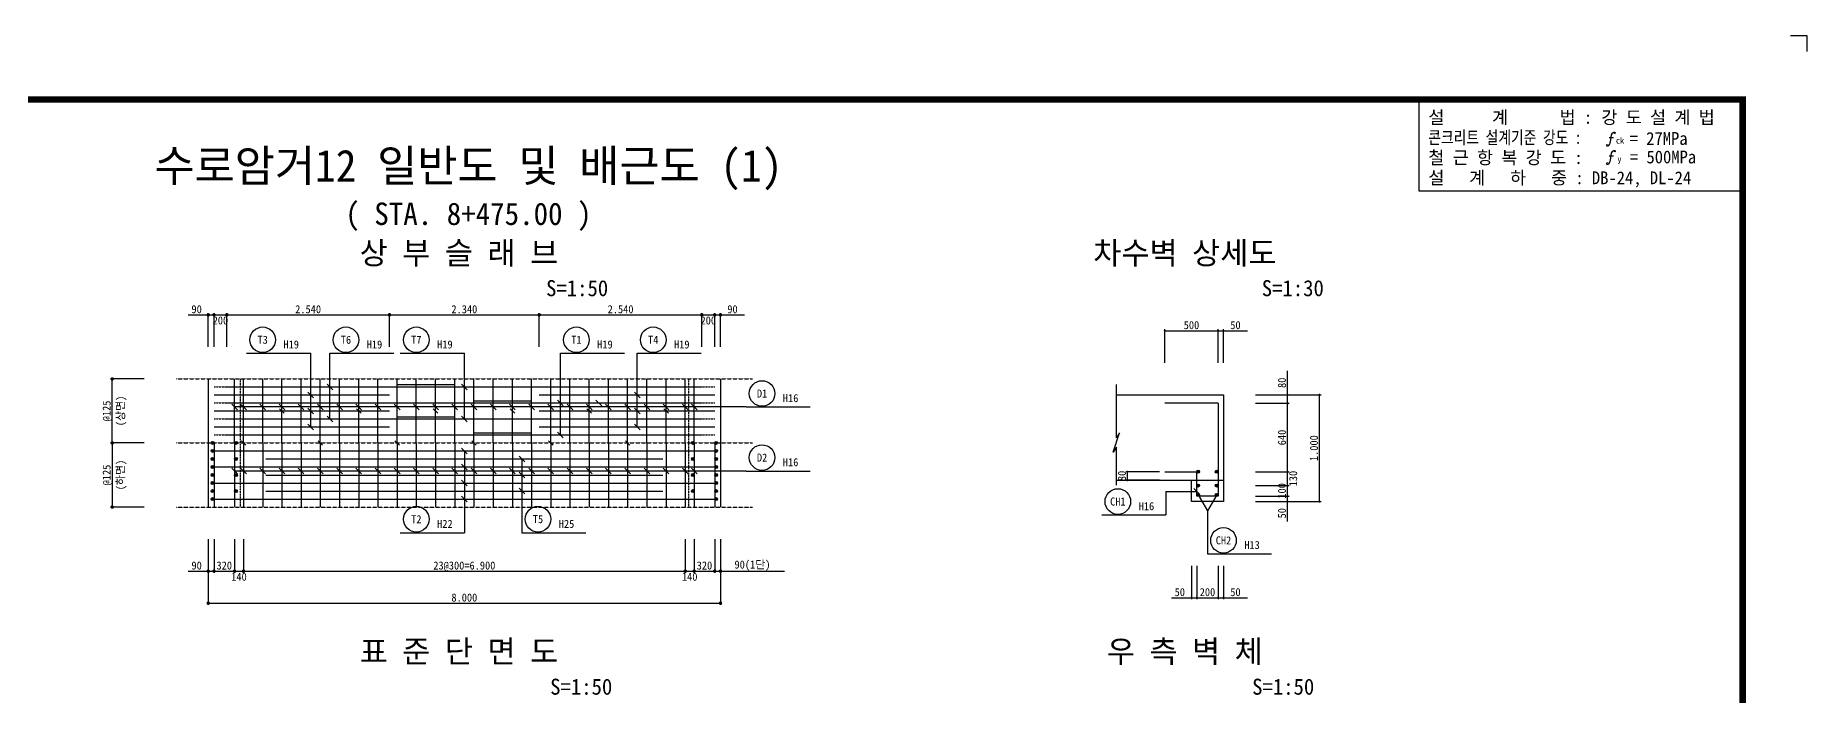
# Model space of a CAD drawing. Header units: millimetres. Extents: x 1330959 to 1373009, y -27555 to 2145.
# Drawn here: x 1345346 to 1373009, y -8157 to 2145 of the extents above; entities that cross this region are included whole.
import ezdxf
from ezdxf.enums import TextEntityAlignment as Align

# ---------------------------------------------------------------- set-up
doc = ezdxf.new("R2010")
doc.units = ezdxf.units.MM
for name, pattern in [('A-CENTR01', [2, 1.25, -0.25, 0.25, -0.25]), ('A-DASHD01', [0.75, 0.5, -0.25]), ('A-HIDDN01', [0.375, 0.25, -0.125])]:
    doc.linetypes.add(name, pattern=pattern)
for name, color, linetype in [('CS-CNTL', 1, 'A-CENTR01'), ('CS-CONC-MAJR', 4, 'Continuous'), ('CS-CUTL', 1, 'Continuous'), ('CS-DIML', 1, 'Continuous'), ('CS-DIMT', 3, 'Continuous'), ('CS-MISC', 3, 'Continuous'), ('CS-NOTE', 3, 'Continuous'), ('CS-RBAR-EREC', 6, 'Continuous'), ('CS-RBAR-MAJR', 6, 'Continuous'), ('CS-SYMB-LIN3', 1, 'Continuous'), ('CS-TEXT', 3, 'Continuous'), ('CX-BORD', 3, 'Continuous'), ('CX-BORD-LIN1', 4, 'Continuous'), ('CX-BORD-LIN2', 3, 'Continuous'), ('CX-BORD-TEX2', 7, 'Continuous'), ('CX-BORD-TEX3', 6, 'Continuous'), ('CX-MISC', 2, 'Continuous'), ('CZ-TEX1', 6, 'Continuous'), ('CZ-TEX2', 3, 'Continuous')]:
    doc.layers.add(name, color=color, linetype=linetype)
doc.styles.add('A_STANDARD', font='DotumChe.ttf')
doc.styles.add('HY울L', font='DotumChe.ttf')
doc.styles.add('TB_TEXT', font='DotumChe.ttf')
doc.styles.add('TB_WMTXT', font='DotumChe.ttf')
doc.styles.add('TOP', font='DotumChe.ttf')

# ---------------------------------------------------------------- blocks, each defined once
blk = doc.blocks.new('CXBLKA1-KHCA')
at = {"layer": 'CX-BORD-LIN1', "const_width": 0.4}
blk.add_lwpolyline([(808.15, 1279.54), (648.95, 1279.54), (648.95, 1390.34), (808.15, 1390.34)], close=True, dxfattribs=at)
at = {"layer": 'CX-MISC'}
blk.add_line((811.15, 1394.34), (812.15, 1394.34), dxfattribs=at)
blk.add_lwpolyline([(811.15, 1394.34), (812.15, 1394.34), (812.15, 1393.34)], dxfattribs=at)
at = {"layer": 'CX-BORD-LIN1', "style": 'TB_TEXT'}
for tag, height, p in [('TR_RNUM5', 0.6, (705.97, 1286.07)), ('TR_RDAT5', 0.7, (712.45, 1286.14)), ('TR_DGN5', 0.7, (739.17, 1286.14)), ('TR_CHK5', 0.7, (747.17, 1286.14)), ('TR_APP5', 0.7, (755.17, 1286.14)), ('TR_RNUM4', 0.6, (705.97, 1284.87)), ('TR_RDAT4', 0.7, (712.45, 1284.94)), ('TR_DGN4', 0.7, (739.17, 1284.94)), ('TR_CHK4', 0.7, (747.17, 1284.94)), ('TR_APP4', 0.7, (755.17, 1284.94)), ('TR_RNUM3', 0.6, (705.97, 1283.67)), ('TR_RDAT3', 0.7, (712.45, 1283.74)), ('TR_DGN3', 0.7, (739.17, 1283.74)), ('TR_CHK3', 0.7, (747.17, 1283.74)), ('TR_APP3', 0.7, (755.17, 1283.74)), ('TR_RNUM2', 0.6, (705.97, 1282.47)), ('TR_RDAT2', 0.7, (712.45, 1282.54)), ('TR_DGN2', 0.7, (739.17, 1282.54)), ('TR_CHK2', 0.7, (747.17, 1282.54)), ('TR_APP2', 0.7, (755.17, 1282.54)), ('TR_RNUM1', 0.6, (705.97, 1281.27)), ('TR_RDAT1', 0.7, (712.45, 1281.34)), ('TR_DGN1', 0.7, (739.17, 1281.34)), ('TR_CHK1', 0.7, (747.17, 1281.34)), ('TR_APP1', 0.7, (755.17, 1281.34))]:
    blk.add_attdef(tag, text='', height=height, dxfattribs=at).set_placement(p, align=Align.MIDDLE_CENTER)
for tag, p in [('TR_RCON5', (717.41, 1286.14)), ('TR_RCON4', (717.41, 1284.94)), ('TR_RCON3', (717.41, 1283.74)), ('TR_RCON2', (717.41, 1282.54)), ('TR_RCON1', (717.41, 1281.34))]:
    blk.add_attdef(tag, text='', height=0.7, dxfattribs=at).set_placement(p, align=Align.MIDDLE_LEFT)
at = {"layer": 'CX-BORD-LIN2', "style": 'TB_TEXT'}
blk.add_attdef('TD_VERSION', text='', height=0.6, rotation=90, dxfattribs=at).set_placement((809.05, 1289.14), align=Align.MIDDLE_CENTER)
at = {"layer": 'CX-BORD-TEX2', "style": 'TB_WMTXT'}
for tag, height, p in [('TB_CNAME', 1, (652.02, 1385.91)), ('TB_CSCOP', 0.8, (652.27, 1384.31))]:
    blk.add_attdef(tag, text='', height=height, dxfattribs=at).set_placement(p, align=Align.BOTTOM_LEFT)
at = {"layer": 'CX-BORD-TEX2', "style": 'HY울L'}
for tag, height, p in [('TB_MTITIL', 2, (728.55, 1386.2)), ('TB_STITL', 1.4, (728.55, 1383.2))]:
    blk.add_attdef(tag, text='', height=height, dxfattribs=at).set_placement(p, align=Align.MIDDLE_CENTER)
at = {"layer": 'CX-BORD-TEX3', "style": 'TB_TEXT'}
for tag, height, p in [('TD_LNDST', 0.9, (691.95, 1285.84)), ('TD_DSECT', 0.9, (770.05, 1285.84)), ('TD_DDIST', 0.9, (779.85, 1285.84)), ('TD_DNAME_TOP', 0.9, (799.95, 1285.13)), ('TD_DCOMP', 0.9, (691.95, 1284.06)), ('TD_CSECT', 0.9, (770.05, 1284.04)), ('TD_CDIST', 0.9, (779.85, 1284.04)), ('TD_DNAME_MAIN', 0.9, (799.95, 1283.83)), ('TD_CCOMP', 0.9, (691.95, 1282.26)), ('TD_HSCAL', 0.9, (773.12, 1282.29)), ('TD_VSCAL', 0.9, (780.32, 1282.29)), ('TD_DNAME_BOT', 0.6, (799.95, 1282.59)), ('TD_CNAME', 1, (661.95, 1281.06)), ('TD_FIELD', 0.9, (684.95, 1280.56)), ('TD_CSTEP', 0.9, (699.09, 1280.56)), ('TD_DWGCODE', 0.9, (776.35, 1280.5)), ('TD_DWGNO', 0.9, (799.95, 1280.54))]:
    blk.add_attdef(tag, text='', height=height, dxfattribs=at).set_placement(p, align=Align.MIDDLE_CENTER)

msp = doc.modelspace()

# ---------------------------------------------------------------- linework, layer by layer
at = {"layer": 'CS-CNTL', "linetype": 'A-DASHD01'}
for p, q in [((1347545, -3215), (1356545, -3215)), ((1347545, -4215), (1356545, -4215)), ((1347545, -5215), (1356545, -5215))]:
    msp.add_line(p, q, dxfattribs=at)
at = {"layer": 'CS-CONC-MAJR'}
for p, q in [((1348045, -3215), (1348045, -5215)), ((1356045, -3215), (1356045, -5215)), ((1362235, -3463), (1363902, -3463)), ((1363902, -3463), (1363902, -4796)), ((1363902, -3463), (1363902, -3463)), ((1362235, -4796), (1363902, -4796)), ((1363402, -5130), (1363402, -4796)), ((1363902, -4796), (1363902, -5130)), ((1363902, -4796), (1363902, -4796)), ((1363902, -5130), (1363402, -5130)), ((1363402, -5130), (1363402, -5130)), ((1363902, -5130), (1363902, -5130)), ((1363902, -5130), (1363902, -5130)), ((1363902, -5130), (1363902, -5130))]:
    msp.add_line(p, q, dxfattribs=at)
at = {"layer": 'CS-CONC-MAJR', "linetype": 'A-HIDDN01'}
for p, q in [((1348545, -3215), (1348545, -5215)), ((1355545, -3215), (1355545, -5215))]:
    msp.add_line(p, q, dxfattribs=at)
at = {"layer": 'CS-CUTL'}
for p, q in [((1362230, -4133), (1362230, -3303)), ((1362180, -4358), (1362280, -4058)), ((1362280, -4058), (1362230, -4133)), ((1362230, -4283), (1362180, -4358)), ((1362230, -4875), (1362230, -4283))]:
    msp.add_line(p, q, dxfattribs=at)
at = {"layer": 'CS-DIML'}
for p, q in [((1348045, -2715), (1348045, -2190)), ((1348135, -2715), (1348135, -2190)), ((1348335, -2715), (1348335, -2190)), ((1350875, -2715), (1350875, -2190)), ((1353215, -2715), (1353215, -2190)), ((1355755, -2715), (1355755, -2190)), ((1355955, -2715), (1355955, -2190)), ((1356045, -2715), (1356045, -2190)), ((1347733, -2215), (1348045, -2215)), ((1348045, -2215), (1348135, -2215)), ((1348135, -2215), (1348335, -2215)), ((1348335, -2215), (1350875, -2215)), ((1350875, -2215), (1353215, -2215)), ((1353215, -2215), (1355755, -2215)), ((1355755, -2215), (1355955, -2215)), ((1355955, -2215), (1356045, -2215)), ((1356045, -2215), (1356420, -2215)), ((1362985, -2963), (1362985, -2438)), ((1362985, -2463), (1363818, -2463)), ((1363818, -2963), (1363818, -2438)), ((1363818, -2463), (1363902, -2463)), ((1363902, -2963), (1363902, -2438)), ((1363902, -2463), (1364277, -2463)), ((1349645, -3965), (1349645, -2815)), ((1349945, -3840), (1349945, -2815)), ((1352045, -3840), (1352045, -2815)), ((1353545, -4090), (1353545, -2815)), ((1354745, -3965), (1354745, -2815)), ((1347045, -3215), (1346520, -3215)), ((1346545, -4215), (1346545, -3215)), ((1364902, -3463), (1364902, -3088)), ((1364402, -3463), (1364927, -3463)), ((1364902, -3596), (1364902, -3463)), ((1364902, -3463), (1365427, -3463)), ((1365402, -5130), (1365402, -3463)), ((1356445, -3653), (1348455, -3653)), ((1364402, -3596), (1364927, -3596)), ((1364902, -4663), (1364902, -3596)), ((1347045, -4215), (1346520, -4215)), ((1347045, -4215), (1346520, -4215)), ((1346545, -4215), (1346545, -5215)), ((1352045, -4340), (1352045, -5615)), ((1356445, -4653), (1348455, -4653)), ((1352945, -4465), (1352945, -5615)), ((1362902, -4663), (1362377, -4663)), ((1362402, -4796), (1362402, -4663)), ((1364402, -4663), (1364927, -4663)), ((1364902, -4880), (1364902, -4663)), ((1362902, -4796), (1362377, -4796)), ((1363002, -4970), (1363002, -5339)), ((1363002, -4970), (1363485, -4970)), ((1364402, -4880), (1364927, -4880)), ((1364902, -5046), (1364902, -4880)), ((1347045, -5215), (1346520, -5215)), ((1363507, -5024), (1363652, -5274)), ((1363796, -5024), (1363652, -5274)), ((1364402, -5046), (1364927, -5046)), ((1364402, -5130), (1364927, -5130)), ((1364902, -5130), (1364902, -5046)), ((1364902, -5442), (1364902, -5130)), ((1364902, -5130), (1365427, -5130)), ((1363652, -5274), (1363652, -5945)), ((1348045, -5715), (1348045, -6240)), ((1348135, -5715), (1348135, -6240)), ((1348455, -5715), (1348455, -6240)), ((1348595, -5715), (1348595, -6240)), ((1355495, -5715), (1355495, -6240)), ((1355635, -5715), (1355635, -6240)), ((1355955, -5715), (1355955, -6240)), ((1356045, -5715), (1356045, -6240)), ((1347733, -6215), (1348045, -6215)), ((1348045, -6215), (1348135, -6215)), ((1348045, -6215), (1348045, -6740)), ((1348135, -6215), (1348455, -6215)), ((1348455, -6215), (1348595, -6215)), ((1348595, -6215), (1355495, -6215)), ((1355495, -6215), (1355635, -6215)), ((1355635, -6215), (1355955, -6215)), ((1355955, -6215), (1356045, -6215)), ((1356045, -6215), (1357045, -6215)), ((1356045, -6215), (1356045, -6740)), ((1363402, -6130), (1363402, -6655)), ((1363485, -6130), (1363485, -6655)), ((1363818, -6130), (1363818, -6655)), ((1363902, -6130), (1363902, -6655)), ((1363089, -6630), (1363402, -6630)), ((1363402, -6630), (1363485, -6630)), ((1363485, -6630), (1363818, -6630)), ((1363818, -6630), (1363902, -6630)), ((1363902, -6630), (1364277, -6630)), ((1348045, -6715), (1356045, -6715))]:
    msp.add_line(p, q, dxfattribs=at)
at = {"layer": 'CS-MISC'}
for p, q in [((1349901, -3296), (1349990, -3385)), ((1352001, -3296), (1352090, -3385)), ((1349601, -3421), (1349690, -3510)), ((1353501, -3546), (1353590, -3635)), ((1354101, -3546), (1354190, -3635)), ((1354701, -3421), (1354790, -3510)), ((1348411, -3609), (1348500, -3697)), ((1348551, -3609), (1348640, -3697)), ((1348851, -3609), (1348940, -3697)), ((1349151, -3609), (1349240, -3697)), ((1349451, -3609), (1349540, -3697)), ((1349601, -3671), (1349690, -3760)), ((1349751, -3609), (1349840, -3697)), ((1349901, -3796), (1349990, -3885)), ((1350051, -3609), (1350140, -3697)), ((1350351, -3609), (1350440, -3697)), ((1350651, -3609), (1350740, -3697)), ((1350951, -3609), (1351040, -3697)), ((1351251, -3609), (1351340, -3697)), ((1351551, -3609), (1351640, -3697)), ((1351851, -3609), (1351940, -3697)), ((1352001, -3796), (1352090, -3885)), ((1352151, -3609), (1352240, -3697)), ((1352451, -3609), (1352540, -3697)), ((1352751, -3609), (1352840, -3697)), ((1353051, -3609), (1353140, -3697)), ((1353351, -3609), (1353440, -3697)), ((1353651, -3609), (1353740, -3697)), ((1353951, -3609), (1354040, -3697)), ((1354251, -3609), (1354340, -3697)), ((1354551, -3609), (1354640, -3697)), ((1354701, -3671), (1354790, -3760)), ((1354851, -3609), (1354940, -3697)), ((1355151, -3609), (1355240, -3697)), ((1355451, -3609), (1355540, -3697)), ((1355591, -3609), (1355680, -3697)), ((1349601, -3921), (1349690, -4010)), ((1353501, -4046), (1353590, -4135)), ((1353501, -4046), (1353590, -4135)), ((1354701, -3921), (1354790, -4010)), ((1352001, -4296), (1352090, -4385)), ((1352901, -4421), (1352990, -4510)), ((1348411, -4609), (1348500, -4697)), ((1348551, -4609), (1348640, -4697)), ((1348851, -4609), (1348940, -4697)), ((1349151, -4609), (1349240, -4697)), ((1349451, -4609), (1349540, -4697)), ((1349751, -4609), (1349840, -4697)), ((1350051, -4609), (1350140, -4697)), ((1350351, -4609), (1350440, -4697)), ((1350651, -4609), (1350740, -4697)), ((1350951, -4609), (1351040, -4697)), ((1351251, -4609), (1351340, -4697)), ((1351551, -4609), (1351640, -4697)), ((1351851, -4609), (1351940, -4697)), ((1352001, -4546), (1352090, -4635)), ((1352151, -4609), (1352240, -4697)), ((1352451, -4609), (1352540, -4697)), ((1352751, -4609), (1352840, -4697)), ((1352901, -4671), (1352990, -4760)), ((1353051, -4609), (1353140, -4697)), ((1353351, -4609), (1353440, -4697)), ((1353651, -4609), (1353740, -4697)), ((1353951, -4609), (1354040, -4697)), ((1354251, -4609), (1354340, -4697)), ((1354551, -4609), (1354640, -4697)), ((1354851, -4609), (1354940, -4697)), ((1355151, -4609), (1355240, -4697)), ((1355451, -4609), (1355540, -4697)), ((1355591, -4609), (1355680, -4697)), ((1352001, -4796), (1352090, -4885)), ((1352901, -4921), (1352990, -5010)), ((1363441, -4926), (1363529, -5014)), ((1352001, -5046), (1352090, -5135))]:
    msp.add_line(p, q, dxfattribs=at)
at = {"layer": 'CS-MISC', "color": 1}
for points, const_width in [([(1348045, -2202, 1), (1348045, -2229, 1)], 27.5), ([(1348135, -2202, 1), (1348135, -2229, 1)], 27.5), ([(1348135, -2202, 1), (1348135, -2229, 1)], 27.5), ([(1348335, -2202, 1), (1348335, -2229, 1)], 27.5), ([(1348335, -2202, 1), (1348335, -2229, 1)], 27.5), ([(1350875, -2202, 1), (1350875, -2229, 1)], 27.5), ([(1350875, -2202, 1), (1350875, -2229, 1)], 27.5), ([(1353215, -2202, 1), (1353215, -2229, 1)], 27.5), ([(1353215, -2202, 1), (1353215, -2229, 1)], 27.5), ([(1355755, -2202, 1), (1355755, -2229, 1)], 27.5), ([(1355755, -2202, 1), (1355755, -2229, 1)], 27.5), ([(1355955, -2202, 1), (1355955, -2229, 1)], 27.5), ([(1355955, -2202, 1), (1355955, -2229, 1)], 27.5), ([(1356045, -2202, 1), (1356045, -2229, 1)], 27.5), ([(1356045, -2202, 1), (1356045, -2229, 1)], 27.5), ([(1362985, -2455, 1), (1362985, -2471, 1)], 16.5), ([(1363818, -2455, 1), (1363818, -2471, 1)], 16.5), ([(1363818, -2455, 1), (1363818, -2471, 1)], 16.5), ([(1363902, -2455, 1), (1363902, -2471, 1)], 16.5), ([(1363902, -2455, 1), (1363902, -2471, 1)], 16.5), ([(1346545, -3202, 1), (1346545, -3229, 1)], 27.5), ([(1364902, -3455, 1), (1364902, -3471, 1)], 16.5), ([(1364902, -3455, 1), (1364902, -3471, 1)], 16.5), ([(1364902, -3588, 1), (1364902, -3605, 1)], 16.5), ([(1364902, -3588, 1), (1364902, -3605, 1)], 16.5), ([(1365402, -3455, 1), (1365402, -3471, 1)], 16.5), ([(1346545, -4202, 1), (1346545, -4229, 1)], 27.5), ([(1346545, -4202, 1), (1346545, -4229, 1)], 27.5), ([(1362402, -4655, 1), (1362402, -4671, 1)], 16.5), ([(1364902, -4655, 1), (1364902, -4671, 1)], 16.5), ([(1364902, -4655, 1), (1364902, -4671, 1)], 16.5), ([(1362402, -4788, 1), (1362402, -4805, 1)], 16.5), ([(1364902, -4871, 1), (1364902, -4888, 1)], 16.5), ([(1364902, -4871, 1), (1364902, -4888, 1)], 16.5), ([(1346545, -5202, 1), (1346545, -5229, 1)], 27.5), ([(1364902, -5038, 1), (1364902, -5055, 1)], 16.5), ([(1364902, -5038, 1), (1364902, -5055, 1)], 16.5), ([(1364902, -5121, 1), (1364902, -5138, 1)], 16.5), ([(1365402, -5121, 1), (1365402, -5138, 1)], 16.5), ([(1348045, -6202, 1), (1348045, -6229, 1)], 27.5), ([(1348135, -6202, 1), (1348135, -6229, 1)], 27.5), ([(1348135, -6202, 1), (1348135, -6229, 1)], 27.5), ([(1348455, -6202, 1), (1348455, -6229, 1)], 27.5), ([(1348455, -6202, 1), (1348455, -6229, 1)], 27.5), ([(1348595, -6202, 1), (1348595, -6229, 1)], 27.5), ([(1348595, -6202, 1), (1348595, -6229, 1)], 27.5), ([(1355495, -6202, 1), (1355495, -6229, 1)], 27.5), ([(1355495, -6202, 1), (1355495, -6229, 1)], 27.5), ([(1355635, -6202, 1), (1355635, -6229, 1)], 27.5), ([(1355635, -6202, 1), (1355635, -6229, 1)], 27.5), ([(1355955, -6202, 1), (1355955, -6229, 1)], 27.5), ([(1355955, -6202, 1), (1355955, -6229, 1)], 27.5), ([(1356045, -6202, 1), (1356045, -6229, 1)], 27.5), ([(1356045, -6202, 1), (1356045, -6229, 1)], 27.5), ([(1363402, -6621, 1), (1363402, -6638, 1)], 16.5), ([(1363485, -6621, 1), (1363485, -6638, 1)], 16.5), ([(1363485, -6621, 1), (1363485, -6638, 1)], 16.5), ([(1363818, -6621, 1), (1363818, -6638, 1)], 16.5), ([(1363818, -6621, 1), (1363818, -6638, 1)], 16.5), ([(1363902, -6621, 1), (1363902, -6638, 1)], 16.5), ([(1363902, -6621, 1), (1363902, -6638, 1)], 16.5), ([(1348045, -6702, 1), (1348045, -6729, 1)], 27.5), ([(1356045, -6702, 1), (1356045, -6729, 1)], 27.5)]:
    msp.add_lwpolyline(points, format="xyb", close=True, dxfattribs=dict(at, const_width=const_width))
at = {"layer": 'CS-NOTE'}
for p, q in [((1369951, 517), (1369957, 556)), ((1369957, 556), (1369964, 592)), ((1369964, 592), (1369977, 621)), ((1369977, 621), (1369989, 630)), ((1369989, 630), (1370000, 635)), ((1370000, 635), (1370015, 635)), ((1370013, 614), (1370005, 622)), ((1370019, 619), (1370013, 614)), ((1370015, 635), (1370021, 628)), ((1370021, 628), (1370019, 619)), ((1369894, 441), (1369884, 435)), ((1369884, 435), (1369885, 429)), ((1369885, 429), (1369891, 422)), ((1369891, 422), (1369908, 423)), ((1369900, 436), (1369894, 441)), ((1369908, 423), (1369921, 429)), ((1369921, 429), (1369931, 442)), ((1369927, 553), (1369991, 553)), ((1369931, 442), (1369942, 466)), ((1369942, 466), (1369951, 517)), ((1369957, 270), (1369964, 306)), ((1369964, 306), (1369977, 336)), ((1369977, 336), (1369989, 344)), ((1369989, 344), (1370000, 349)), ((1370000, 349), (1370015, 350)), ((1370013, 329), (1370005, 336)), ((1370019, 333), (1370013, 329)), ((1370015, 350), (1370021, 342)), ((1370021, 342), (1370019, 333)), ((1369894, 155), (1369884, 150)), ((1369884, 150), (1369885, 143)), ((1369885, 143), (1369891, 137)), ((1369891, 137), (1369908, 138)), ((1369900, 150), (1369894, 155)), ((1369908, 138), (1369921, 143)), ((1369921, 143), (1369931, 157)), ((1369927, 267), (1369991, 267)), ((1369931, 157), (1369942, 180)), ((1369942, 180), (1369951, 231)), ((1369951, 231), (1369957, 270))]:
    msp.add_line(p, q, dxfattribs=at)
msp.add_lwpolyline([(1366958, -283), (1366958, 1145), (1372009, 1145), (1372009, -283)], close=True, dxfattribs=at)
at = {"layer": 'CS-NOTE', "const_width": 10}
for points in [[(1370005, 622), (1370013, 614), (1370019, 619), (1370021, 628), (1370015, 635), (1370000, 635), (1369989, 630), (1369977, 621), (1369964, 592), (1369957, 556), (1369951, 517), (1369942, 466), (1369931, 442), (1369921, 429), (1369908, 423), (1369891, 422), (1369885, 429), (1369884, 435), (1369894, 441), (1369900, 436)], [(1369927, 553), (1369991, 553)], [(1370005, 336), (1370013, 329), (1370019, 333), (1370021, 342), (1370015, 350), (1370000, 349), (1369989, 344), (1369977, 336), (1369964, 306), (1369957, 270), (1369951, 231), (1369942, 180), (1369931, 157), (1369921, 143), (1369908, 138), (1369891, 137), (1369885, 143), (1369884, 150), (1369894, 155), (1369900, 150)], [(1369927, 267), (1369991, 267)]]:
    msp.add_lwpolyline(points, dxfattribs=at)
at = {"layer": 'CS-RBAR-EREC'}
for p, q in [((1348455, -4215), (1348455, -3215)), ((1348595, -4215), (1348595, -3215)), ((1348895, -4215), (1348895, -3215)), ((1349195, -4215), (1349195, -3215)), ((1349495, -4215), (1349495, -3215)), ((1349795, -4215), (1349795, -3215)), ((1350095, -4215), (1350095, -3215)), ((1350395, -4215), (1350395, -3215)), ((1350695, -4215), (1350695, -3215)), ((1350995, -4215), (1350995, -3215)), ((1351295, -4215), (1351295, -3215)), ((1351595, -4215), (1351595, -3215)), ((1351895, -4215), (1351895, -3215)), ((1352195, -4215), (1352195, -3215)), ((1352495, -4215), (1352495, -3215)), ((1352795, -4215), (1352795, -3215)), ((1353095, -4215), (1353095, -3215)), ((1353395, -4215), (1353395, -3215)), ((1353695, -4215), (1353695, -3215)), ((1353995, -4215), (1353995, -3215)), ((1354295, -4215), (1354295, -3215)), ((1354595, -4215), (1354595, -3215)), ((1354895, -4215), (1354895, -3215)), ((1355195, -4215), (1355195, -3215)), ((1355495, -4215), (1355495, -3215)), ((1355635, -4215), (1355635, -3215)), ((1349231, -3751), (1349160, -3680)), ((1350431, -3751), (1350360, -3680)), ((1351631, -3751), (1351560, -3680)), ((1352831, -3751), (1352760, -3680)), ((1354031, -3751), (1353960, -3680)), ((1355231, -3751), (1355160, -3680)), ((1348135, -4215), (1348135, -5215)), ((1348455, -4215), (1348455, -5215)), ((1348631, -4251), (1348560, -4180)), ((1348595, -4215), (1348595, -5215)), ((1348895, -4215), (1348895, -5215)), ((1349195, -4215), (1349195, -5215)), ((1349495, -4215), (1349495, -5215)), ((1349831, -4251), (1349760, -4180)), ((1349795, -4215), (1349795, -5215)), ((1350095, -4215), (1350095, -5215)), ((1350395, -4215), (1350395, -5215)), ((1350695, -4215), (1350695, -5215)), ((1351031, -4251), (1350960, -4180)), ((1350995, -4215), (1350995, -5215)), ((1351295, -4215), (1351295, -5215)), ((1351595, -4215), (1351595, -5215)), ((1351895, -4215), (1351895, -5215)), ((1352231, -4251), (1352160, -4180)), ((1352195, -4215), (1352195, -5215)), ((1352495, -4215), (1352495, -5215)), ((1352795, -4215), (1352795, -5215)), ((1353095, -4215), (1353095, -5215)), ((1353431, -4251), (1353360, -4180)), ((1353395, -4215), (1353395, -5215)), ((1353695, -4215), (1353695, -5215)), ((1353995, -4215), (1353995, -5215)), ((1354295, -4215), (1354295, -5215)), ((1354631, -4251), (1354560, -4180)), ((1354595, -4215), (1354595, -5215)), ((1354895, -4215), (1354895, -5215)), ((1355195, -4215), (1355195, -5215)), ((1355495, -4215), (1355495, -5215)), ((1355635, -4215), (1355635, -5215)), ((1355955, -4215), (1355955, -5215))]:
    msp.add_line(p, q, dxfattribs=at)
at = {"layer": 'CS-RBAR-MAJR', "linetype": 'Continuous'}
for p, q in [((1351895, -3310), (1350995, -3310)), ((1348135, -3465), (1348335, -3465)), ((1348335, -3340), (1351895, -3340)), ((1348335, -3465), (1350875, -3465)), ((1348335, -3590), (1353095, -3590)), ((1350995, -3340), (1355755, -3340)), ((1353095, -3560), (1352195, -3560)), ((1352195, -3590), (1355755, -3590)), ((1353215, -3465), (1355755, -3465)), ((1355755, -3465), (1355955, -3465)), ((1348135, -3715), (1348335, -3715)), ((1348335, -3715), (1350875, -3715)), ((1348335, -3840), (1351895, -3840)), ((1351895, -3810), (1350995, -3810)), ((1350995, -3840), (1355755, -3840)), ((1353215, -3715), (1355755, -3715)), ((1355755, -3715), (1355955, -3715)), ((1348135, -3965), (1348335, -3965)), ((1348335, -3965), (1350875, -3965)), ((1348335, -4090), (1353095, -4090)), ((1353095, -4060), (1352195, -4060)), ((1352195, -4090), (1355755, -4090)), ((1353215, -3965), (1355755, -3965)), ((1355755, -3965), (1355955, -3965)), ((1348135, -4340), (1355955, -4340)), ((1348135, -4590), (1355955, -4590)), ((1348945, -4465), (1355145, -4465)), ((1348135, -4840), (1355955, -4840)), ((1348945, -4715), (1355145, -4715)), ((1348945, -4965), (1355145, -4965)), ((1348135, -5090), (1355955, -5090))]:
    msp.add_line(p, q, dxfattribs=at)
at = {"layer": 'CS-RBAR-MAJR', "linetype": 'A-HIDDN01'}
for p, q in [((1348135, -3340), (1348335, -3340)), ((1348135, -3590), (1348335, -3590)), ((1355755, -3340), (1355955, -3340)), ((1355755, -3590), (1355955, -3590)), ((1348135, -3840), (1348335, -3840)), ((1355755, -3840), (1355955, -3840)), ((1348135, -4090), (1348335, -4090)), ((1355755, -4090), (1355955, -4090))]:
    msp.add_line(p, q, dxfattribs=at)
at = {"layer": 'CS-RBAR-MAJR'}
for p, q in [((1363818, -3596), (1362985, -3596)), ((1362985, -3596), (1362985, -3596)), ((1363818, -3596), (1363818, -5046)), ((1363818, -3596), (1363818, -3596)), ((1363818, -3596), (1363818, -3596)), ((1363818, -3596), (1363818, -3596)), ((1362985, -4663), (1363485, -4663)), ((1363485, -5046), (1363485, -4663)), ((1363818, -5046), (1363485, -5046)), ((1363485, -5046), (1363485, -5046)), ((1363818, -5046), (1363818, -5046)), ((1363818, -5046), (1363818, -5046)), ((1363818, -5046), (1363818, -5046))]:
    msp.add_line(p, q, dxfattribs=at)
at = {"layer": 'CS-RBAR-MAJR', "const_width": 22.5}
for points in [[(1348124, -4215, 1), (1348102, -4215, 1)], [(1348124, -4340, 1), (1348102, -4340, 1)], [(1348489, -4215, 1), (1348467, -4215, 1)], [(1355624, -4215, 1), (1355602, -4215, 1)], [(1355989, -4215, 1), (1355967, -4215, 1)], [(1355989, -4340, 1), (1355967, -4340, 1)], [(1348124, -4465, 1), (1348102, -4465, 1)], [(1348124, -4590, 1), (1348102, -4590, 1)], [(1348124, -4715, 1), (1348102, -4715, 1)], [(1348489, -4465, 1), (1348467, -4465, 1)], [(1348489, -4715, 1), (1348467, -4715, 1)], [(1355624, -4465, 1), (1355602, -4465, 1)], [(1355624, -4715, 1), (1355602, -4715, 1)], [(1355989, -4465, 1), (1355967, -4465, 1)], [(1355989, -4590, 1), (1355967, -4590, 1)], [(1355989, -4715, 1), (1355967, -4715, 1)], [(1363519, -4663, 1), (1363496, -4663, 1)], [(1363807, -4663, 1), (1363785, -4663, 1)], [(1348124, -4840, 1), (1348102, -4840, 1)], [(1348124, -4965, 1), (1348102, -4965, 1)], [(1348489, -4965, 1), (1348467, -4965, 1)], [(1355624, -4965, 1), (1355602, -4965, 1)], [(1355989, -4840, 1), (1355967, -4840, 1)], [(1355989, -4965, 1), (1355967, -4965, 1)], [(1363519, -4880, 1), (1363496, -4880, 1)], [(1363807, -4880, 1), (1363785, -4880, 1)], [(1348124, -5090, 1), (1348102, -5090, 1)], [(1355989, -5090, 1), (1355967, -5090, 1)], [(1363519, -5024, 1), (1363496, -5024, 1)], [(1363807, -5024, 1), (1363785, -5024, 1)]]:
    msp.add_lwpolyline(points, format="xyb", close=True, dxfattribs=at)
at = {"layer": 'CS-RBAR-MAJR'}
for centre in [(1348113, -4215), (1348113, -4340), (1348478, -4215), (1355613, -4215), (1355978, -4215), (1355978, -4340), (1348113, -4465), (1348113, -4590), (1348113, -4715), (1348478, -4465), (1348478, -4715), (1355613, -4465), (1355613, -4715), (1355978, -4465), (1355978, -4590), (1355978, -4715), (1363507, -4663), (1363796, -4663), (1348113, -4840), (1348113, -4965), (1348478, -4965), (1355613, -4965), (1355978, -4840), (1355978, -4965), (1363507, -4880), (1363796, -4880), (1348113, -5090), (1355978, -5090), (1363507, -5024), (1363796, -5024)]:
    msp.add_circle(centre, 22.5, dxfattribs=at)
at = {"layer": 'CS-SYMB-LIN3'}
for p, q in [((1348645, -2815), (1349645, -2815)), ((1349945, -2815), (1350945, -2815)), ((1351045, -2815), (1352045, -2815)), ((1353545, -2815), (1354545, -2815)), ((1354745, -2815), (1355745, -2815)), ((1356445, -3653), (1357445, -3653)), ((1356445, -4653), (1357445, -4653)), ((1362002, -5339), (1363002, -5339)), ((1351045, -5615), (1352045, -5615)), ((1352945, -5615), (1353945, -5615)), ((1363652, -5945), (1364652, -5945))]:
    msp.add_line(p, q, dxfattribs=at)
for centre in [(1348895, -2605), (1350195, -2605), (1351295, -2605), (1353795, -2605), (1354995, -2605), (1356695, -3443), (1356695, -4443), (1362252, -5129), (1351295, -5405), (1353195, -5405), (1363902, -5735)]:
    msp.add_circle(centre, 200, dxfattribs=at)

# ---------------------------------------------------------------- block references
at = {"layer": 'CX-BORD'}
ref = msp.add_blockref('CXBLKA1-KHCA', (1169973, -346439), dxfattribs=dict(at, xscale=250, yscale=250, zscale=250))
ref.add_attrib('TB_STITL', '( STA. 8+475.00 )', dxfattribs={"layer": 'CX-BORD-TEX2', "height": 350, "style": 'HY울L'}).set_placement((1352109, -638), align=Align.MIDDLE_CENTER)
ref.add_attrib('TB_MTITIL', '수로암거12 일반도 및 배근도 (1)', dxfattribs={"layer": 'CX-BORD-TEX2', "height": 500, "style": 'HY울L'}).set_placement((1352109, 112), align=Align.MIDDLE_CENTER)

# ---------------------------------------------------------------- texts
at = {"layer": 'CS-DIMT', "style": 'A_STANDARD'}
for s, p in [('90', (1347783, -2190)), ('90', (1347783, -6190)), ('50', (1363139, -6605))]:
    msp.add_text(s, height=125, dxfattribs=at).set_placement(p)
for s, p in [('2.540', (1349605, -2190)), ('2.340', (1352045, -2190)), ('2.540', (1354485, -2190)), ('90', (1356233, -2190)), ('200', (1348235, -2365)), ('200', (1355855, -2365)), ('500', (1363402, -2438)), ('50', (1364089, -2438)), ('320', (1348295, -6190)), ('23@300=6.900', (1352045, -6190)), ('320', (1355795, -6190)), ('90(1단)', (1356545, -6175)), ('140', (1348525, -6365)), ('140', (1355565, -6365)), ('8.000', (1352045, -6690)), ('200', (1363652, -6605)), ('50', (1364089, -6605))]:
    msp.add_text(s, height=125, dxfattribs=at).set_placement(p, align=Align.CENTER)
for s, p in [('80', (1364877, -3276)), ('@125', (1346520, -3715)), ('(상면)', (1346736, -3715)), ('640', (1364877, -4130)), ('1.000', (1365377, -4296)), ('@125', (1346520, -4715)), ('(하면)', (1346736, -4715)), ('80', (1362377, -4730)), ('130', (1365052, -4771)), ('100', (1364877, -4963))]:
    msp.add_text(s, height=125, rotation=90, dxfattribs=at).set_placement(p, align=Align.CENTER)
msp.add_text('50', height=125, rotation=90, dxfattribs=at).set_placement((1364877, -5392))
at = {"layer": 'CS-NOTE', "style": 'TOP'}
for s, height, p in [('설', 200, (1367101, 767)), ('계', 200, (1368097, 767)), ('법 :', 200, (1369151, 767)), ('강 도 설 계 법', 200, (1369803, 767)), ('ck', 100, (1370031, 456)), ('= 27MPa', 200, (1370246, 438)), ('철 근 항 복 강 도 :', 200, (1367101, 139)), ('= 500MPa', 200, (1370250, 149)), ('설   계   하   중 : DB-24, DL-24', 200, (1367101, -176)), ('y', 100, (1370054, 166))]:
    msp.add_text(s, height=height, dxfattribs=at).set_placement(p)
at = {"layer": 'CS-NOTE', "style": 'TOP', "width": 0.79}
msp.add_text('콘크리트 설계기준 강도 : ', height=200, dxfattribs=at).set_placement((1367101, 453))
at = {"layer": 'CS-TEXT', "style": 'A_STANDARD'}
for s, p in [('T3', (1348895, -2605)), ('T6', (1350195, -2605)), ('T7', (1351295, -2605)), ('T1', (1353795, -2605)), ('T4', (1354995, -2605)), ('D1', (1356695, -3443)), ('D2', (1356695, -4443)), ('CH1', (1362252, -5129)), ('T2', (1351295, -5405)), ('T5', (1353195, -5405)), ('CH2', (1363902, -5735))]:
    msp.add_text(s, height=125, dxfattribs=at).set_placement(p, align=Align.MIDDLE)
for s, p in [('H19', (1349220, -2740)), ('H19', (1350520, -2740)), ('H19', (1351620, -2740)), ('H19', (1354120, -2740)), ('H19', (1355320, -2740)), ('H16', (1357020, -3578)), ('H16', (1357020, -4578)), ('H16', (1362577, -5264)), ('H22', (1351620, -5540)), ('H25', (1353520, -5540)), ('H13', (1364227, -5870))]:
    msp.add_text(s, height=125, dxfattribs=at).set_placement(p)
at = {"layer": 'CZ-TEX1', "style": 'A_STANDARD'}
for s, p in [('상 부 슬 래 브', (1351960, -1424)), ('차수벽 상세도', (1363298, -1424)), ('표 준 단 면 도', (1351960, -7644)), ('우 측 벽 체', (1363298, -7644))]:
    msp.add_text(s, height=350, dxfattribs=at).set_placement(p, align=Align.CENTER)
at = {"layer": 'CZ-TEX2', "style": 'A_STANDARD'}
for s, p in [('S=1:50', (1353322, -1924)), ('S=1:30', (1364500, -1924)), ('S=1:50', (1353386, -8144)), ('S=1:50', (1364350, -8144))]:
    msp.add_text(s, height=250, dxfattribs=at).set_placement(p)

doc.saveas('drawing.dxf')
